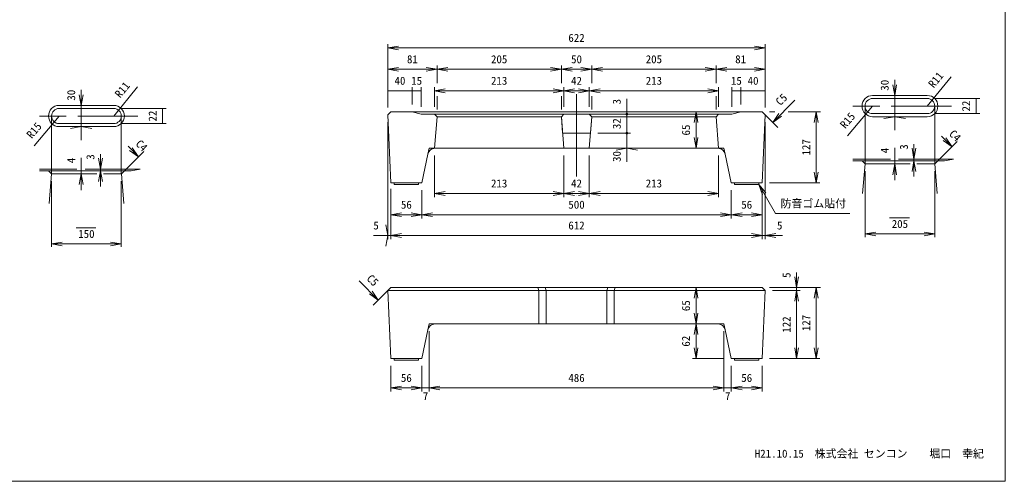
# Model space of a CAD drawing. Units: millimetres on the paper, scale 1:6. Extents: x 70 to 700, y 33 to 686.
# Drawn here: x 429.2 to 699.9, y 33.3 to 160.1 of the extents above; entities that cross this region are included whole.
import ezdxf
from ezdxf.enums import TextEntityAlignment as Align

# ---------------------------------------------------------------- set-up
doc = ezdxf.new("R2010")
doc.units = ezdxf.units.MM
doc.layers.add('シート4', color=4, linetype='Continuous', lineweight=18)
doc.styles.add('ＭＳ ゴシック-5.0-0.0', font='')
doc.styles.get('ＭＳ ゴシック-5.0-0.0').set_extended_font_data('ＭＳ ゴシック-5.0-0.0')

msp = doc.modelspace()

# ---------------------------------------------------------------- linework, layer by layer
at = {"layer": 'シート4', "color": 2}
for p, q in [((699.902, 307.023), (699.902, 33.285)), ((663.457, 138.458), (678.457, 138.458)), ((439.983, 135.721), (454.983, 135.721)), ((531.122, 134.79), (530.289, 133.957)), ((530.289, 133.957), (531.122, 115.29)), ((536.956, 134.79), (539.456, 134.124)), ((627.289, 134.79), (536.956, 134.79)), ((543.122, 134.124), (543.789, 133.457)), ((543.122, 134.124), (582.122, 134.124)), ((543.789, 133.457), (543.122, 124.787)), ((543.789, 133.457), (577.956, 133.457)), ((578.622, 134.124), (577.956, 133.457)), ((577.956, 133.457), (578.622, 124.79)), ((621.122, 134.124), (582.122, 134.124)), ((585.622, 134.124), (586.289, 133.457)), ((586.289, 133.457), (585.622, 124.79)), ((620.456, 133.457), (586.289, 133.457)), ((621.122, 134.124), (620.456, 133.457)), ((620.456, 133.457), (621.122, 124.787)), ((627.289, 134.79), (624.789, 134.124)), ((633.122, 134.79), (633.956, 133.957)), ((633.956, 133.957), (633.122, 115.29)), ((663.457, 134.292), (678.457, 134.292)), ((439.983, 131.554), (454.983, 131.554)), ((585.943, 128.957), (578.302, 128.957)), ((620.999, 124.79), (543.245, 124.79)), ((541.288, 123.202), (539.622, 115.29)), ((622.957, 123.202), (624.622, 115.29)), ((658.04, 121.811), (668.348, 121.811)), ((658.04, 121.311), (683.207, 121.311)), ((661.374, 120.478), (660.54, 121.311)), ((660.707, 112.311), (661.374, 120.478)), ((661.374, 120.478), (673.813, 120.478)), ((670.607, 121.811), (685.707, 121.811)), ((675.626, 120.478), (680.54, 120.478)), ((680.587, 120.525), (681.374, 121.311)), ((680.587, 120.525), (681.207, 112.311)), ((683.207, 121.311), (685.707, 121.811)), ((434.567, 119.074), (444.875, 119.074)), ((434.567, 118.574), (459.733, 118.574)), ((437.9, 117.74), (437.067, 118.574)), ((437.233, 109.574), (437.9, 117.74)), ((437.9, 117.74), (450.34, 117.74)), ((447.134, 119.074), (462.233, 119.074)), ((452.152, 117.74), (457.067, 117.74)), ((457.114, 117.787), (457.9, 118.574)), ((457.114, 117.787), (457.733, 109.574)), ((459.733, 118.574), (462.233, 119.074)), ((531.122, 115.29), (539.622, 115.29)), ((532.039, 114.79), (532.039, 115.29)), ((538.706, 114.79), (532.039, 114.79)), ((538.706, 114.79), (538.706, 115.29)), ((633.122, 115.29), (624.622, 115.29)), ((625.539, 114.79), (625.539, 115.29)), ((632.206, 114.79), (625.539, 114.79)), ((632.206, 114.79), (632.206, 115.29)), ((668.113, 105.639), (673.563, 105.639)), ((444.64, 102.902), (450.089, 102.902)), ((531.122, 86.526), (530.289, 85.692)), ((530.289, 85.692), (531.122, 67.026)), ((530.289, 85.692), (633.956, 85.692)), ((633.122, 86.526), (531.122, 86.526)), ((571.511, 86.526), (571.789, 85.692)), ((571.789, 85.692), (571.789, 76.526)), ((573.511, 86.526), (573.789, 85.692)), ((573.789, 85.692), (573.789, 76.526)), ((590.733, 86.526), (590.456, 85.692)), ((590.456, 85.692), (590.456, 76.526)), ((592.733, 86.526), (592.456, 85.692)), ((592.456, 85.692), (592.456, 76.526)), ((633.122, 86.526), (633.956, 85.692)), ((633.956, 85.692), (633.122, 67.026)), ((620.999, 76.526), (543.245, 76.526)), ((541.288, 74.938), (539.622, 67.026)), ((622.957, 74.938), (624.622, 67.026)), ((531.122, 67.026), (539.622, 67.026)), ((532.039, 66.526), (532.039, 67.026)), ((538.706, 66.526), (532.039, 66.526)), ((538.706, 66.526), (538.706, 67.026)), ((633.122, 67.026), (624.622, 67.026)), ((625.539, 66.526), (625.539, 67.026)), ((632.206, 66.526), (625.539, 66.526)), ((632.206, 66.526), (632.206, 67.026)), ((75.152, 33.285), (699.902, 33.285))]:
    msp.add_line(p, q, dxfattribs=at)
at = {"layer": 'シート4'}
for p, q in [((530.289, 135.957), (530.289, 153.357)), ((530.289, 152.357), (533.243, 152.878)), ((530.289, 152.357), (533.243, 151.836)), ((530.289, 152.357), (633.956, 152.357)), ((633.956, 152.357), (631.001, 152.878)), ((633.956, 152.357), (631.001, 151.836)), ((633.956, 135.957), (633.956, 153.357)), ((530.289, 146.479), (533.243, 147)), ((530.289, 146.479), (533.243, 145.958)), ((530.289, 146.479), (543.789, 146.479)), ((543.789, 146.479), (540.834, 147)), ((543.789, 146.479), (540.834, 145.958)), ((543.789, 142.637), (543.789, 147.479)), ((543.789, 146.479), (546.743, 147)), ((543.789, 146.479), (546.743, 145.958)), ((543.789, 146.479), (577.956, 146.479)), ((577.956, 146.479), (575.001, 147)), ((577.956, 146.479), (575.001, 145.958)), ((577.956, 142.637), (577.956, 147.479)), ((577.956, 146.479), (580.91, 147)), ((577.956, 146.479), (580.91, 145.958)), ((586.289, 146.479), (577.956, 146.479)), ((586.289, 146.479), (583.334, 147)), ((586.289, 146.479), (583.334, 145.958)), ((586.289, 142.637), (586.289, 147.479)), ((586.289, 146.479), (589.243, 147)), ((586.289, 146.479), (589.243, 145.958)), ((586.289, 146.479), (620.456, 146.479)), ((620.456, 146.479), (617.501, 147)), ((620.456, 146.479), (617.501, 145.958)), ((620.456, 142.637), (620.456, 147.479)), ((620.456, 146.479), (623.41, 147)), ((620.456, 146.479), (623.41, 145.958)), ((620.456, 146.479), (633.956, 146.479)), ((633.956, 146.479), (631.001, 147)), ((633.956, 146.479), (631.001, 145.958)), ((669.524, 139.292), (669.524, 143.602)), ((678.457, 136.375), (685.009, 144.374)), ((446.051, 136.554), (446.051, 140.865)), ((454.983, 133.637), (461.535, 141.636)), ((536.956, 136.79), (536.956, 141.571)), ((539.456, 136.124), (539.456, 141.571)), ((543.122, 136.124), (543.122, 141.571)), ((543.122, 140.571), (546.077, 141.092)), ((578.622, 140.571), (575.668, 141.092)), ((578.622, 136.124), (578.622, 141.571)), ((578.622, 140.571), (581.577, 141.092)), ((585.622, 140.571), (582.668, 141.092)), ((585.622, 136.124), (585.622, 141.571)), ((585.622, 140.571), (588.577, 141.092)), ((621.122, 140.571), (618.168, 141.092)), ((621.122, 136.124), (621.122, 141.571)), ((624.789, 136.124), (624.789, 141.571)), ((627.289, 136.79), (627.289, 141.571)), ((669.524, 139.292), (669.003, 142.246)), ((669.524, 139.292), (670.045, 142.246)), ((446.051, 136.554), (445.53, 139.508)), ((446.051, 136.554), (446.571, 139.508)), ((530.289, 140.571), (536.956, 140.571)), ((536.956, 140.571), (539.456, 140.571)), ((543.122, 140.571), (546.077, 140.05)), ((578.622, 140.571), (543.122, 140.571)), ((543.789, 135.457), (543.789, 139.125)), ((578.622, 140.571), (575.668, 140.05)), ((577.956, 135.457), (577.956, 139.125)), ((578.622, 140.571), (581.577, 140.05)), ((578.622, 140.571), (585.622, 140.571)), ((582.122, 117.013), (582.122, 139.667)), ((585.622, 140.571), (582.668, 140.05)), ((585.622, 140.571), (588.577, 140.05)), ((621.122, 140.571), (585.622, 140.571)), ((586.289, 135.457), (586.289, 139.125)), ((595.927, 134.79), (595.927, 138.335)), ((621.122, 140.571), (618.168, 140.05)), ((620.456, 135.457), (620.456, 139.125)), ((627.289, 140.571), (624.789, 140.571)), ((627.289, 140.571), (633.956, 140.571)), ((663.457, 139.292), (678.457, 139.292)), ((669.524, 139.292), (669.524, 133.458)), ((680.457, 138.458), (692.9, 138.458)), ((691.9, 138.458), (691.9, 134.292)), ((439.983, 136.554), (454.983, 136.554)), ((446.051, 136.554), (446.051, 130.721)), ((456.983, 135.721), (469.426, 135.721)), ((468.426, 135.721), (468.426, 131.554)), ((636.013, 131.899), (642.117, 138.002)), ((663.457, 136.375), (656.601, 128.179)), ((658.04, 136.375), (665.416, 136.375)), ((661.374, 136.375), (661.374, 120.478)), ((668.558, 136.375), (685.12, 136.375)), ((680.54, 136.375), (680.54, 120.478)), ((439.983, 133.637), (433.127, 125.441)), ((434.567, 133.637), (441.943, 133.637)), ((437.9, 133.637), (437.9, 117.74)), ((445.084, 133.637), (461.646, 133.637)), ((457.067, 133.637), (457.067, 117.74)), ((595.927, 134.79), (595.927, 134.124)), ((595.927, 134.124), (595.927, 128.957)), ((614.94, 134.79), (614.419, 131.836)), ((614.94, 134.79), (615.461, 131.836)), ((614.94, 134.79), (614.94, 124.79)), ((633.956, 133.957), (637.428, 130.485)), ((635.122, 134.79), (636.626, 134.79)), ((636.013, 131.899), (637.734, 134.357)), ((636.013, 131.899), (638.471, 133.62)), ((640.29, 134.79), (649.115, 134.79)), ((647.964, 134.79), (647.443, 131.836)), ((647.964, 134.79), (648.485, 131.836)), ((647.964, 134.79), (647.964, 115.29)), ((663.457, 133.458), (678.457, 133.458)), ((669.524, 133.458), (666.57, 132.937)), ((669.524, 133.458), (672.479, 132.937)), ((669.524, 133.458), (669.524, 129.728)), ((680.457, 134.292), (692.9, 134.292)), ((439.983, 130.721), (454.983, 130.721)), ((446.051, 130.721), (443.096, 130.2)), ((446.051, 130.721), (449.005, 130.2)), ((446.051, 130.721), (446.051, 126.99)), ((456.983, 131.554), (469.426, 131.554)), ((530.289, 99.812), (530.289, 131.957)), ((633.956, 99.812), (633.956, 131.957)), ((587.943, 128.957), (596.927, 128.957)), ((595.927, 128.957), (595.927, 124.79)), ((614.94, 124.79), (614.419, 127.745)), ((614.94, 124.79), (615.461, 127.745)), ((685.268, 125.205), (682.409, 128.063)), ((685.268, 125.205), (683.547, 127.663)), ((461.794, 122.468), (458.936, 125.326)), ((461.794, 122.468), (460.073, 124.925)), ((541.622, 124.79), (541.288, 123.202)), ((543.247, 124.79), (541.622, 124.79)), ((595.927, 124.79), (592.973, 124.269)), ((595.927, 124.79), (598.881, 124.269)), ((595.927, 124.79), (595.927, 121.029)), ((620.997, 124.79), (622.622, 124.79)), ((622.622, 124.79), (622.957, 123.202)), ((669.524, 121.311), (669.524, 124.921)), ((674.805, 121.811), (674.285, 124.766)), ((674.805, 121.811), (674.805, 125.873)), ((674.805, 121.811), (675.326, 124.766)), ((681.374, 121.311), (686.682, 126.619)), ((685.268, 125.205), (682.81, 126.926)), ((446.051, 118.574), (446.051, 122.184)), ((451.332, 119.074), (450.811, 122.028)), ((451.332, 119.074), (451.332, 123.135)), ((451.332, 119.074), (451.853, 122.028)), ((457.9, 118.574), (463.208, 123.882)), ((461.794, 122.468), (459.337, 124.188)), ((543.122, 111.359), (543.122, 122.79)), ((578.622, 111.359), (578.622, 122.79)), ((585.622, 111.359), (585.622, 122.79)), ((621.122, 111.359), (621.122, 122.79)), ((669.524, 120.478), (669.003, 117.523)), ((669.524, 121.311), (669.524, 120.478)), ((669.524, 120.478), (670.045, 117.523)), ((669.524, 115.986), (669.524, 120.478)), ((674.805, 121.311), (674.285, 118.357)), ((674.805, 121.311), (674.805, 121.811)), ((674.805, 121.311), (675.326, 118.357)), ((674.805, 117.01), (674.805, 121.311)), ((446.051, 117.74), (445.53, 114.786)), ((446.051, 118.574), (446.051, 117.74)), ((446.051, 117.74), (446.571, 114.786)), ((446.051, 113.248), (446.051, 117.74)), ((451.332, 118.574), (450.811, 115.619)), ((451.332, 118.574), (451.332, 119.074)), ((451.332, 118.574), (451.853, 115.619)), ((451.332, 114.272), (451.332, 118.574)), ((647.964, 115.29), (647.443, 118.245)), ((647.964, 115.29), (648.485, 118.245)), ((661.374, 100.397), (661.374, 118.478)), ((680.54, 100.397), (680.54, 118.478)), ((437.9, 97.66), (437.9, 115.74)), ((457.067, 97.66), (457.067, 115.74)), ((632.206, 114.79), (634.134, 112.492)), ((632.206, 114.79), (633.232, 111.971)), ((632.206, 114.79), (636.797, 106.837)), ((635.122, 115.29), (648.964, 115.29)), ((531.122, 99.812), (531.122, 113.624)), ((539.622, 105.526), (539.622, 113.29)), ((543.122, 112.359), (546.077, 112.88)), ((543.122, 112.359), (546.077, 111.838)), ((543.122, 112.359), (578.622, 112.359)), ((578.622, 112.359), (575.668, 112.88)), ((578.622, 112.359), (575.668, 111.838)), ((578.622, 112.359), (581.577, 112.88)), ((578.622, 112.359), (581.577, 111.838)), ((578.622, 112.359), (585.622, 112.359)), ((582.122, 111.823), (582.122, 111.838)), ((585.622, 112.359), (582.668, 112.88)), ((585.622, 112.359), (582.668, 111.838)), ((585.622, 112.359), (588.577, 112.88)), ((585.622, 112.359), (588.577, 111.838)), ((585.622, 112.359), (621.122, 112.359)), ((621.122, 112.359), (618.168, 112.88)), ((621.122, 112.359), (618.168, 111.838)), ((624.622, 105.526), (624.622, 113.29)), ((633.122, 99.812), (633.122, 113.624)), ((531.122, 106.526), (534.077, 107.047)), ((531.122, 106.526), (534.077, 106.005)), ((531.122, 106.526), (539.622, 106.526)), ((539.622, 106.526), (536.668, 107.047)), ((539.622, 106.526), (536.668, 106.005)), ((539.622, 106.526), (542.577, 107.047)), ((539.622, 106.526), (542.577, 106.005)), ((539.622, 106.526), (624.622, 106.526)), ((624.622, 106.526), (621.668, 107.047)), ((624.622, 106.526), (621.668, 106.005)), ((624.622, 106.526), (627.577, 107.047)), ((624.622, 106.526), (627.577, 106.005)), ((624.622, 106.526), (633.122, 106.526)), ((633.122, 106.526), (630.168, 107.047)), ((633.122, 106.526), (630.168, 106.005)), ((657.168, 106.837), (636.797, 106.837)), ((530.289, 100.812), (529.768, 103.766)), ((530.289, 100.812), (526.308, 100.812)), ((530.289, 100.812), (529.768, 97.857)), ((530.289, 100.812), (531.122, 100.812)), ((531.122, 100.812), (534.077, 101.333)), ((531.122, 100.812), (534.077, 100.291)), ((531.122, 100.812), (633.122, 100.812)), ((633.122, 100.812), (630.168, 101.333)), ((633.122, 100.812), (630.168, 100.291)), ((633.956, 100.812), (633.122, 100.812)), ((633.956, 100.812), (636.91, 101.333)), ((633.956, 100.812), (636.91, 100.291)), ((633.956, 100.812), (638.678, 100.812)), ((661.374, 101.228), (664.328, 101.749)), ((661.374, 101.228), (664.328, 100.707)), ((661.374, 101.228), (680.54, 101.228)), ((680.54, 101.228), (677.586, 101.749)), ((680.54, 101.228), (677.586, 100.707)), ((437.9, 98.49), (440.855, 99.011)), ((437.9, 98.49), (440.855, 97.969)), ((437.9, 98.49), (457.067, 98.49)), ((457.067, 98.49), (454.112, 99.011)), ((457.067, 98.49), (454.112, 97.969)), ((642.567, 86.526), (642.046, 89.48)), ((642.567, 86.526), (642.567, 90.663)), ((642.567, 86.526), (643.088, 89.48)), ((527.662, 83.065), (522.407, 88.32)), ((527.662, 83.065), (525.205, 84.786)), ((527.662, 83.065), (525.941, 85.523)), ((530.289, 85.692), (526.248, 81.651)), ((614.94, 86.526), (614.419, 83.571)), ((614.94, 86.526), (615.461, 83.571)), ((614.94, 86.526), (614.94, 76.526)), ((635.122, 86.526), (649.115, 86.526)), ((635.956, 85.692), (643.567, 85.692)), ((642.567, 85.692), (642.046, 82.738)), ((642.567, 86.526), (642.567, 85.692)), ((642.567, 85.692), (643.088, 82.738)), ((642.567, 85.692), (642.567, 67.026)), ((647.964, 86.526), (647.443, 83.571)), ((647.964, 86.526), (648.485, 83.571)), ((647.964, 86.526), (647.964, 67.026)), ((614.94, 76.526), (614.419, 79.48)), ((614.94, 76.526), (615.461, 79.48)), ((541.622, 76.526), (541.288, 74.938)), ((543.247, 76.526), (541.622, 76.526)), ((614.94, 76.526), (614.419, 73.571)), ((614.94, 76.526), (615.461, 73.571)), ((614.94, 76.526), (614.94, 67.026)), ((620.997, 76.526), (622.622, 76.526)), ((622.622, 76.526), (622.957, 74.938)), ((541.622, 57.924), (541.622, 74.526)), ((622.622, 57.924), (622.622, 74.526)), ((614.94, 67.026), (614.419, 69.98)), ((614.94, 67.026), (615.461, 69.98)), ((642.567, 67.026), (642.046, 69.98)), ((642.567, 67.026), (643.088, 69.98)), ((647.964, 67.026), (647.443, 69.98)), ((647.964, 67.026), (648.485, 69.98)), ((531.122, 57.924), (531.122, 65.026)), ((539.622, 57.924), (539.622, 65.026)), ((613.94, 67.026), (622.622, 67.026)), ((624.622, 57.924), (624.622, 65.026)), ((633.122, 57.924), (633.122, 65.026)), ((635.122, 67.026), (648.964, 67.026)), ((531.122, 58.924), (534.077, 59.445)), ((531.122, 58.924), (534.077, 58.404)), ((531.122, 58.924), (539.622, 58.924)), ((539.622, 58.924), (536.668, 59.445)), ((539.622, 58.924), (536.668, 58.404)), ((539.622, 58.924), (541.622, 58.924)), ((541.622, 58.924), (544.577, 59.445)), ((541.622, 58.924), (544.577, 58.404)), ((541.622, 58.924), (622.622, 58.924)), ((622.622, 58.924), (619.668, 59.445)), ((622.622, 58.924), (619.668, 58.404)), ((622.622, 58.924), (624.622, 58.924)), ((624.622, 58.924), (627.577, 59.445)), ((624.622, 58.924), (624.713, 58.924)), ((624.622, 58.924), (627.577, 58.404)), ((624.622, 58.924), (633.122, 58.924)), ((633.122, 58.924), (630.168, 59.445)), ((633.122, 58.924), (630.168, 58.404))]:
    msp.add_line(p, q, dxfattribs=at)
at = {"layer": 'シート4', "color": 9}
for p, q in [((531.122, 134.79), (530.289, 133.957)), ((530.289, 133.957), (531.122, 115.29)), ((536.956, 134.79), (531.122, 134.79)), ((539.456, 134.124), (536.956, 134.79)), ((543.122, 134.124), (539.456, 134.124)), ((543.789, 133.457), (543.122, 134.124)), ((543.122, 124.79), (543.789, 133.457)), ((577.956, 133.457), (578.622, 134.124)), ((578.302, 128.957), (577.956, 133.457)), ((578.622, 134.124), (585.622, 134.124)), ((585.622, 134.124), (586.289, 133.457)), ((586.289, 133.457), (585.943, 128.957)), ((620.456, 133.457), (621.122, 134.124)), ((621.122, 124.79), (620.456, 133.457)), ((621.122, 134.124), (624.789, 134.124)), ((624.789, 134.124), (627.289, 134.79)), ((627.289, 134.79), (633.122, 134.79)), ((633.122, 134.79), (633.956, 133.957)), ((633.956, 133.957), (633.122, 115.29)), ((585.943, 128.957), (578.302, 128.957)), ((542.268, 124.535), (542.578, 124.676)), ((542.578, 124.676), (542.908, 124.762)), ((542.908, 124.762), (543.122, 124.79)), ((621.337, 124.762), (621.122, 124.79)), ((621.666, 124.676), (621.337, 124.762)), ((621.977, 124.535), (621.666, 124.676)), ((539.622, 115.29), (541.288, 123.202)), ((541.288, 123.202), (541.386, 123.529)), ((541.386, 123.529), (541.538, 123.833)), ((541.538, 123.833), (541.74, 124.108)), ((541.74, 124.108), (541.986, 124.344)), ((541.986, 124.344), (542.268, 124.535)), ((622.259, 124.344), (621.977, 124.535)), ((622.504, 124.108), (622.259, 124.344)), ((622.706, 123.833), (622.504, 124.108)), ((622.858, 123.529), (622.706, 123.833)), ((622.957, 123.202), (622.858, 123.529)), ((624.622, 115.29), (622.957, 123.202)), ((531.122, 115.29), (539.622, 115.29)), ((633.122, 115.29), (624.622, 115.29))]:
    msp.add_line(p, q, dxfattribs=at)
at = {"layer": 'シート4', "color": 7}
for p, q in [((532.039, 114.79), (532.039, 115.29)), ((532.039, 115.29), (538.706, 115.29)), ((538.706, 114.79), (532.039, 114.79)), ((538.706, 115.29), (538.706, 114.79)), ((625.539, 114.79), (625.539, 115.29)), ((625.539, 115.29), (632.206, 115.29)), ((632.206, 114.79), (625.539, 114.79)), ((632.206, 115.29), (632.206, 114.79)), ((532.039, 66.526), (532.039, 67.026)), ((532.039, 67.026), (538.706, 67.026)), ((538.706, 66.526), (532.039, 66.526)), ((538.706, 67.026), (538.706, 66.526)), ((625.539, 66.526), (625.539, 67.026)), ((625.539, 67.026), (632.206, 67.026)), ((632.206, 66.526), (625.539, 66.526)), ((632.206, 67.026), (632.206, 66.526))]:
    msp.add_line(p, q, dxfattribs=at)
at = {"layer": 'シート4', "color": 2}
for centre in [(595.927, 134.124), (595.927, 128.957)]:
    msp.add_circle(centre, 0.272, dxfattribs=at)
at = {"layer": 'シート4'}
for centre, start, end in [((663.457, 136.375), 90, 270), ((678.457, 136.375), 270, 90), ((439.983, 133.637), 90, 270), ((454.983, 133.637), 270, 90)]:
    msp.add_arc(centre, 2.917, start, end, dxfattribs=at)
at = {"layer": 'シート4', "color": 2}
for centre, radius, start, end in [((663.457, 136.375), 2.083, 90, 270), ((678.457, 136.375), 2.083, 270, 90), ((439.983, 133.637), 2.083, 90, 270), ((454.983, 133.637), 2.083, 270, 90), ((543.245, 122.79), 2, 90, 168.11134), ((620.999, 122.79), 2, 11.88866, 90), ((543.245, 74.526), 2, 90, 168.11134), ((620.999, 74.526), 2, 11.88866, 90)]:
    msp.add_arc(centre, radius, start, end, dxfattribs=at)

# ---------------------------------------------------------------- texts
at = {"layer": 'シート4', "color": 7, "style": 'ＭＳ ゴシック-5.0-0.0'}
for s, p in [('622', (579.872, 153.357)), ('81', (535.539, 147.479)), ('205', (558.622, 147.479)), ('50', (580.622, 147.479)), ('205', (601.122, 147.479)), ('81', (625.706, 147.479)), ('40', (532.122, 141.571)), ('15', (536.706, 141.571)), ('213', (558.622, 141.571)), ('42', (580.622, 141.571)), ('213', (601.122, 141.571)), ('15', (624.539, 141.571)), ('40', (629.122, 141.571)), ('213', (558.622, 113.359)), ('42', (580.622, 113.359)), ('213', (601.122, 113.359)), ('防音ゴム貼付', (638.168, 107.837)), ('56', (533.872, 107.526)), ('500', (579.872, 107.526)), ('56', (627.372, 107.526)), ('5', (526.308, 101.812)), ('612', (579.872, 101.812)), ('5', (637.178, 101.812)), ('205', (668.707, 102.228)), ('150', (445.233, 99.49)), ('56', (533.872, 59.924)), ('486', (579.872, 59.924)), ('56', (627.372, 59.924)), ('7', (539.896, 54.924)), ('7', (622.917, 54.924)), ('H21.10.15  株式会社 センコン\u3000\u3000堀口\u3000幸紀', (631.092, 39.123))]:
    msp.add_text(s, height=2.199, dxfattribs=at).set_placement(p, align=Align.BOTTOM_LEFT)
for s, rotation, p in [('R11', 50.68, (680.75, 140.752)), ('R11', 50.68, (457.276, 138.015)), ('30', 90, (668.524, 140.602)), ('30', 90, (445.051, 137.865)), ('3', 90, (594.927, 136.835)), ('C5', 45, (638.581, 135.881)), ('22', 90, (690.9, 134.875)), ('22', 90, (467.426, 132.137)), ('32', 90, (594.927, 130.04)), ('R15', 50.086, (656.475, 129.587)), ('R15', 50.086, (433.002, 126.85)), ('65', 90, (613.94, 128.29)), ('C4', 315, (683.824, 128.063)), ('C4', 315, (460.35, 125.326)), ('127', 90, (646.964, 122.79)), ('4', 90, (668.524, 123.421)), ('3', 90, (673.805, 124.373)), ('4', 90, (445.051, 120.684)), ('3', 90, (450.332, 121.635)), ('30', 90, (594.927, 121.029)), ('C5', 315, (523.821, 88.32)), ('5', 90, (641.567, 89.163)), ('65', 90, (613.94, 80.026)), ('127', 90, (646.964, 74.526)), ('122', 90, (641.567, 74.109)), ('62', 90, (613.94, 70.276))]:
    msp.add_text(s, height=2.199, rotation=rotation, dxfattribs=at).set_placement(p, align=Align.BOTTOM_LEFT)

doc.saveas('drawing.dxf')
